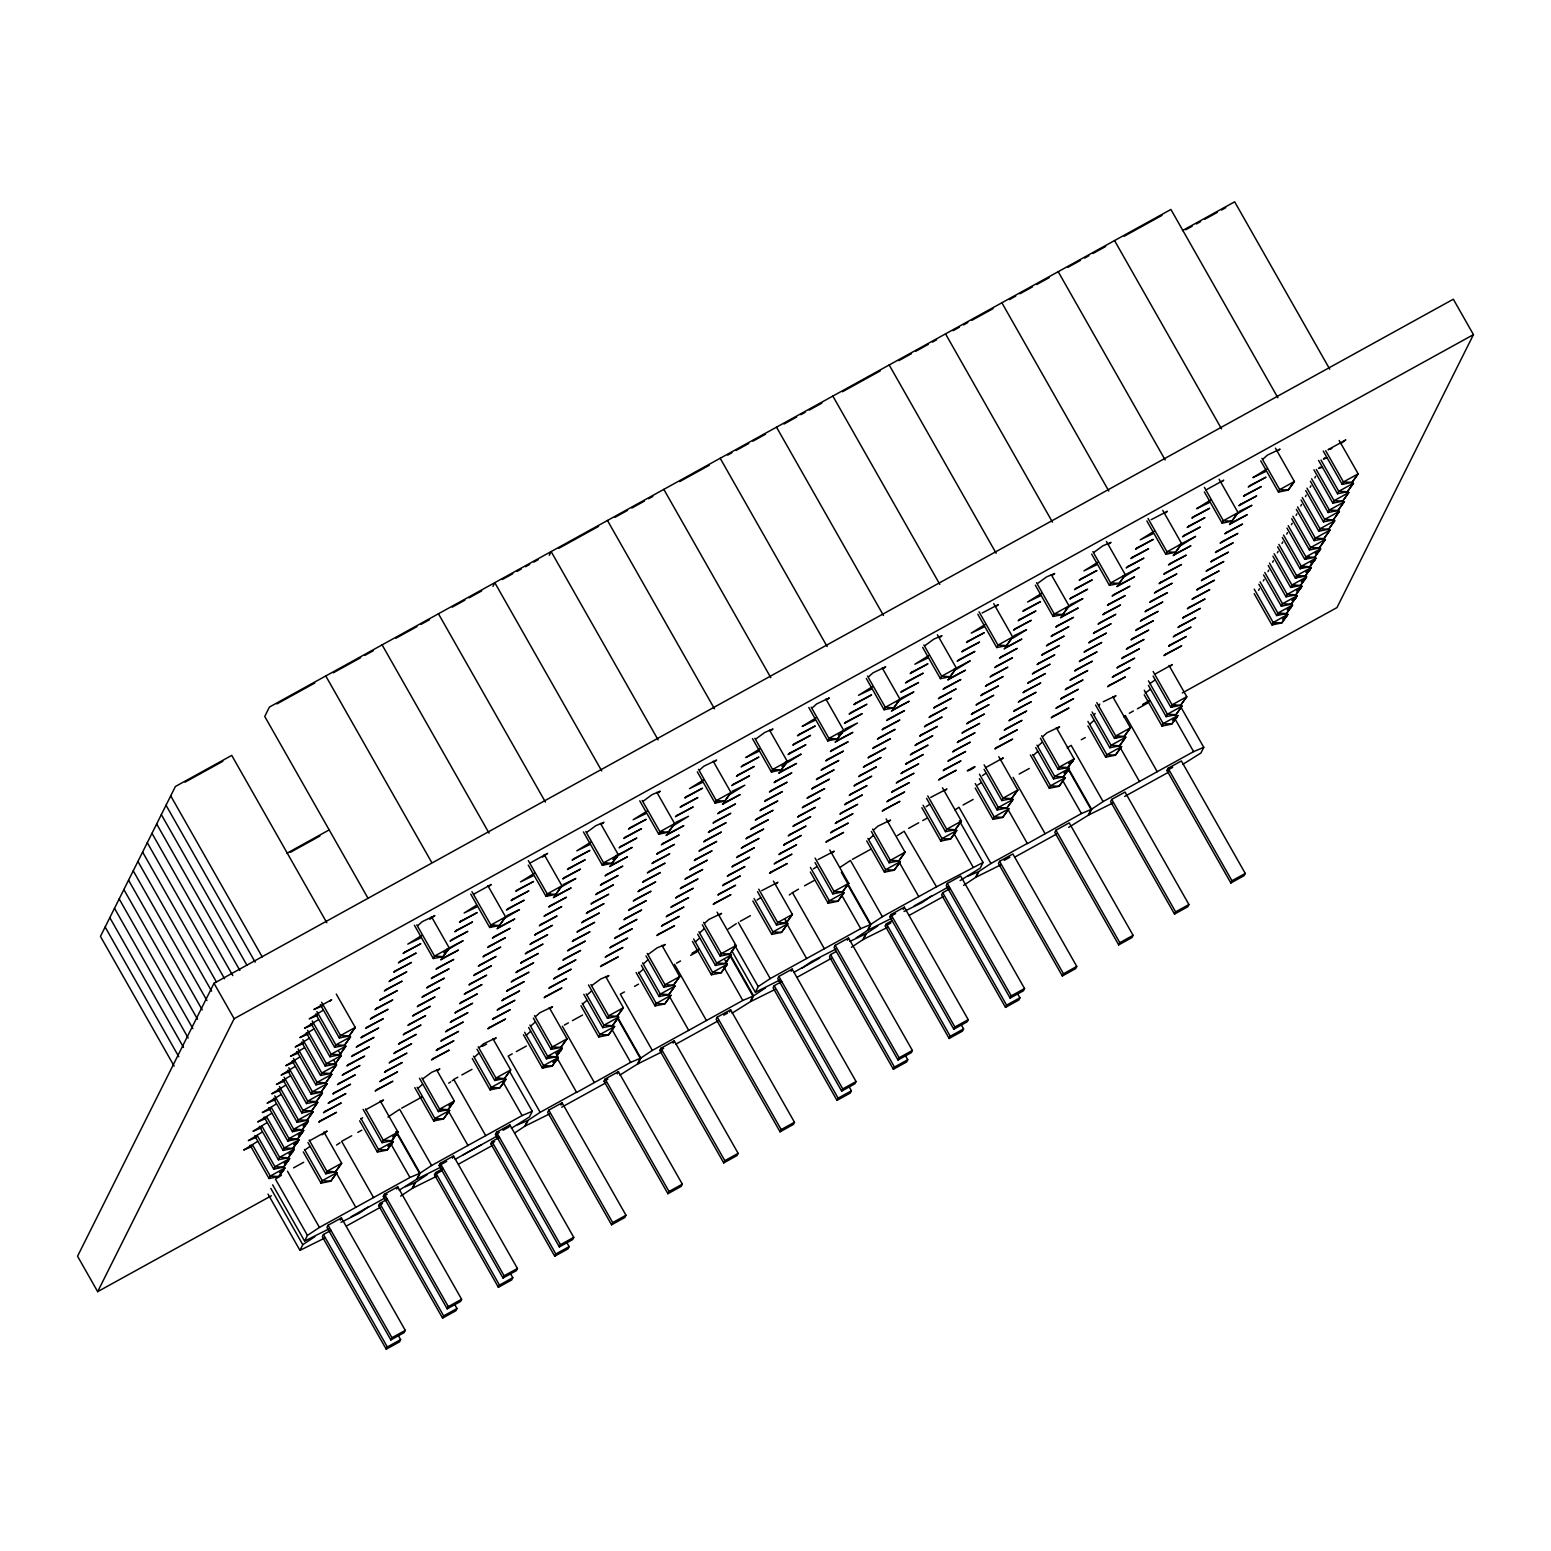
<?xml version="1.0" encoding="UTF-8"?>
<svg xmlns="http://www.w3.org/2000/svg" width="1551" height="1551" viewBox="0 0 1551 1551"><rect width="100%" height="100%" fill="white"/><g stroke="black" fill="none" stroke-linecap="round" stroke-linejoin="round"><path stroke-width="1.5" d="M1182.327 692.948L1336.981 607.585L1473.45 334.628L1453.326 299.207L214.019 983.295L77.55 1256.232L97.674 1291.653L271.386 1195.763M97.674 1291.653L234.143 1018.716L1473.45 334.628M492.927 586.414L494.788 582.672L601.749 770.963M549.267 555.316L551.128 551.574L658.109 739.866M269.04 1178.527L270.262 1176.085L284.957 1167.961L278.87 1176.511L269.04 1178.527L250.099 1145.181M273.732 1169.144L274.954 1166.701L289.649 1158.597L283.542 1167.147L273.732 1169.144L254.771 1135.797M278.404 1159.78L279.626 1157.337L294.341 1149.213L288.234 1157.783L278.404 1159.78L259.463 1126.433M283.096 1150.415L284.318 1147.973L299.013 1139.849L292.906 1148.419L283.096 1150.415L264.155 1117.069M297.152 1122.304L298.374 1119.861L313.069 1111.757L306.962 1120.307L297.152 1122.304L278.211 1088.957M301.825 1112.939L303.046 1110.497L317.761 1102.373L311.654 1110.943L301.825 1112.939L282.883 1079.593M306.516 1103.575L307.738 1101.132L322.434 1093.009L316.346 1101.559L306.516 1103.575L287.575 1070.229M311.208 1094.211L312.43 1091.749L327.125 1083.645L321.018 1092.195L311.208 1094.211L292.247 1060.845M315.881 1084.828L317.102 1082.385L331.817 1074.281L325.71 1082.831L315.881 1084.828L296.939 1051.481M301.631 1042.117L320.572 1075.463L321.794 1073.021L336.489 1064.897L334.124 1060.729M306.303 1032.753L325.245 1066.099L326.466 1063.656L341.181 1055.533L338.816 1051.365M329.936 1056.735L331.158 1054.273L345.854 1046.169L339.766 1054.719L329.936 1056.735L310.995 1023.369M334.628 1047.352L335.85 1044.909L350.545 1036.805L344.438 1045.355L334.628 1047.352L315.667 1014.005M320.359 1004.641L339.301 1037.987L340.522 1035.545L355.237 1027.421L336.276 994.075M291.976 1138.725L287.769 1141.051L297.598 1139.035L303.705 1130.485L289.009 1138.608L287.769 1141.051L268.827 1107.705M296.668 1129.361L292.46 1131.668L302.29 1129.671L308.397 1121.121L293.682 1129.225L292.46 1131.668L273.519 1098.321M321.038 1183.161L322.259 1180.699L336.974 1172.595L330.77 1181.183L321.038 1183.161L303.279 1151.889M414.388 925.21L433.33 958.557L434.551 956.114L449.267 948.01L431.488 916.738M416.792 924.861L434.551 956.114L443.063 956.599L449.267 948.01L443.063 956.599L433.33 958.557M268.013 1194.115L299.963 1250.358L302.794 1244.678L314.814 1236.709M272.646 1184.848L304.597 1241.071L307.428 1235.391L319.448 1227.442L355.819 1207.357L335.714 1171.955M331.042 1230.331L323.442 1234.518L322.337 1236.729L386.218 1349.196L399.538 1341.848L400.643 1339.637L398.277 1335.469M328.075 1225.251L326.97 1227.461L390.852 1339.928L404.171 1332.58L405.276 1330.37L341.394 1217.903L328.075 1225.251L391.957 1337.718L390.852 1339.928M340.289 1220.114L341.394 1217.903M377.378 1152.044L378.599 1149.601L393.314 1141.497L387.11 1150.086L377.378 1152.044L359.619 1120.791M363.128 1109.333L382.069 1142.68L383.291 1140.237L397.987 1132.114L380.228 1100.861M365.532 1108.965L383.291 1140.237L391.802 1140.722L397.987 1132.114L391.802 1140.722L382.069 1142.68M454.617 1304.372L456.983 1308.54L455.878 1310.75L442.558 1318.098L378.677 1205.631L379.782 1203.421L387.401 1199.233M383.31 1196.364L384.415 1194.154L397.735 1186.806L461.616 1299.273L460.511 1301.483L447.192 1308.831L383.31 1196.364L387.11 1194.27M396.629 1189.016L397.735 1186.806M437.925 1118.639L433.718 1120.946L434.939 1118.504L449.654 1110.4L443.45 1118.988L433.718 1120.946L414.776 1087.6M419.468 1078.236L438.41 1111.582L448.142 1109.624L454.327 1101.016L436.568 1069.763M509.794 1071.722L532.264 1111.292L522.105 1115.576L431.605 1165.518L419.584 1173.487L416.734 1179.167L441.104 1166.992M396.455 1131.551L420.108 1173.196L417.277 1178.876L399.189 1190.199M510.434 1273.565L512.799 1277.733L511.694 1279.943L498.375 1287.291L434.493 1174.824L435.598 1172.614L443.198 1168.426M439.127 1165.557L440.232 1163.347L453.532 1155.999L517.433 1268.466L516.328 1270.676L503.009 1278.024L439.127 1165.557L446.727 1161.369M452.427 1158.209L453.532 1155.999M494.265 1087.542L490.058 1089.849L491.299 1087.406L505.994 1079.283L499.81 1087.891L490.058 1089.849L472.299 1058.596M583.409 831.918L602.35 865.264L612.083 863.306L618.287 854.698L600.528 823.445M386.218 1349.196L387.323 1346.985L400.643 1339.637M566.774 1242.467L569.139 1246.636L568.034 1248.846L554.715 1256.194L490.833 1143.727L491.938 1141.517L499.538 1137.329M495.467 1134.46L496.572 1132.249L509.891 1124.902L573.773 1237.368L572.668 1239.579L559.349 1246.926L495.467 1134.46L499.267 1132.366M509.891 1124.902L508.786 1127.112L503.067 1130.272M533.331 1018.115L551.09 1049.387L552.311 1046.944L567.026 1038.821L549.267 1007.568M550.605 1056.425L546.417 1058.751L556.15 1056.793L562.334 1048.185L547.639 1056.309L546.417 1058.751L528.639 1027.479M523.424 1034.73L542.365 1068.077L552.098 1066.119L558.282 1057.53L555.917 1053.362M532.264 1111.292L529.434 1116.972L511.345 1128.294M442.558 1318.098L443.664 1315.888L456.983 1308.54M447.192 1308.831L448.317 1306.621L461.616 1299.273M548.783 1110.128L547.677 1112.358L611.579 1224.805L624.879 1217.457L625.984 1215.247L562.102 1102.8L548.783 1110.128L612.684 1222.595L611.579 1224.805M560.997 1105.01L562.102 1102.8M602.757 1027.654L603.979 1025.211L618.675 1017.088L612.49 1025.696L602.757 1027.654L583.816 994.307M588.488 984.943L607.43 1018.29L608.651 1015.847L623.366 1007.723L605.607 976.451M598.705 1036.979L599.927 1034.536L614.623 1026.413L608.438 1035.021L598.705 1036.979L580.946 1005.727M498.375 1287.291L499.48 1285.081L512.799 1277.733M503.009 1278.024L504.114 1275.814L517.433 1268.466M604.037 1081.26L605.142 1079.031L618.442 1071.683L682.324 1184.15L681.219 1186.36L667.919 1193.708L604.037 1081.26L607.837 1079.147M617.337 1073.912L618.442 1071.683M659.097 996.556L660.319 994.113L675.015 985.99L668.83 994.598L659.097 996.556L641.339 965.284M646.011 955.92L663.77 987.192L664.991 984.73L679.706 976.626L661.947 945.354M655.045 1005.882L656.267 1003.439L670.963 995.315L664.778 1003.924L655.045 1005.882L636.104 972.535M752.448 738.625L771.39 771.971L781.122 769.994L787.307 761.405L769.548 730.133M729.319 954.524L752.972 996.169L742.813 1000.453L652.312 1050.415L640.292 1058.383L637.461 1064.064L661.773 1051.966M618.345 1018.503L640.834 1058.073L637.984 1063.753L619.915 1075.076M554.715 1256.194L555.82 1253.983L569.139 1246.636M559.349 1246.926L560.454 1244.716L573.773 1237.368M659.834 1050.454L660.939 1048.224L674.258 1040.876L738.14 1153.343L737.035 1155.553L723.716 1162.901L659.834 1050.454L663.634 1048.34M673.153 1043.106L674.258 1040.876M715.438 965.459L716.659 963.016L731.355 954.893L725.17 963.481L715.438 965.459L697.679 934.187M702.351 924.823L720.129 956.075L721.351 953.632L736.046 945.528L717.105 912.182M692.444 941.438L711.386 974.784L712.607 972.341L727.322 964.218L724.937 960.05M808.788 707.508L827.73 740.874L837.462 738.896L843.647 730.308L825.888 699.036M717.279 1017.126L716.174 1019.337L780.056 1131.803L793.375 1124.456L794.48 1122.245L730.599 1009.779L717.279 1017.126L781.181 1129.593L780.056 1131.803M729.493 1011.989L730.599 1009.779M752.836 900.995L771.778 934.361L772.999 931.899L787.695 923.795L785.329 919.627M757.508 891.631L776.469 924.978L777.691 922.535L792.387 914.431L773.445 881.084M866.311 678.504L884.07 709.757L885.291 707.314L899.987 699.21L882.228 667.938M752.972 996.169L750.141 1001.849L732.072 1013.171M765.593 987.871L753.573 995.839L750.742 1001.519L775.054 989.441M731.704 950.608L755.376 992.252L758.206 986.572L770.227 978.603L806.598 958.537L785.31 921.042M667.919 1193.708L669.024 1191.498L682.324 1184.15M781.84 981.512L774.22 985.699L773.115 987.909L836.997 1100.376L850.316 1093.028L851.421 1090.818L849.056 1086.65M778.854 976.432L777.749 978.642L841.65 1091.109L854.95 1083.761L856.055 1081.551L792.173 969.084L778.854 976.432L842.755 1088.899L841.65 1091.109M791.068 971.294L792.173 969.084M828.118 903.244L829.339 900.801L844.054 892.697L837.85 901.286L828.118 903.244L810.359 871.992M815.05 862.627L832.809 893.88L834.031 891.437L848.727 883.333L829.785 849.967M922.651 647.407L940.41 678.659L941.631 676.217L956.347 668.113L937.386 634.747M723.716 1162.901L724.821 1160.691L738.14 1153.343M836.28 951.461L830.56 954.602L829.455 956.812L893.357 1069.279L906.656 1061.931L907.762 1059.721L905.396 1055.552M835.214 945.335L834.089 947.545L897.99 1060.012L911.29 1052.664L912.395 1050.454L848.513 937.987L835.214 945.335L899.095 1057.782L897.99 1060.012M847.408 940.197L848.513 937.987M884.458 872.147L885.679 869.704L900.394 861.6L894.19 870.189L884.458 872.147L866.699 840.894M871.391 831.51L889.15 862.783L890.371 860.34L905.067 852.216L886.125 818.87M977.809 614.215L996.75 647.562L997.972 645.119L1012.687 637.015L993.726 603.649M898.649 861.212L918.754 896.614L882.383 916.699L870.363 924.667L867.532 930.348L891.883 918.173M841.321 872.302L870.906 924.377L868.056 930.057L856.036 938.025M961.213 1024.746L963.578 1028.914L962.473 1031.124L949.154 1038.472L885.272 926.005L886.377 923.795L892.077 920.654M889.906 916.738L891.011 914.528L904.33 907.18L968.212 1019.647L967.107 1021.857L953.787 1029.205L889.906 916.738L895.606 913.597M903.225 909.39L904.33 907.18M940.798 841.049L942.019 838.606L956.734 830.502L950.53 839.091L940.798 841.049L921.856 807.703M926.548 798.338L945.49 831.685L946.711 829.242L961.407 821.119L942.465 787.772M1035.331 585.192L1053.09 616.464L1054.312 614.022L1069.027 605.898L1051.268 574.645M836.997 1100.376L838.122 1098.166L851.421 1090.818M950.336 888.49L942.717 892.697L941.612 894.908L1005.494 1007.375L1018.813 1000.027L1019.918 997.816L1017.553 993.648M947.351 883.43L946.246 885.64L1010.128 998.107L1023.447 990.759L1024.552 988.53L960.67 876.082L947.351 883.43L1011.233 995.878L1010.128 998.107M997.138 809.952L998.379 807.509L1013.074 799.385L1006.89 807.993L997.138 809.952L979.379 778.68M984.071 769.315L1001.83 800.587L1003.051 798.145L1017.766 790.021L998.805 756.675M1091.671 554.095L1109.43 585.367L1110.671 582.924L1125.367 574.801L1106.425 541.454M992.97 819.355L994.191 816.912L1008.887 808.788L1002.702 817.396L992.97 819.355L975.211 788.082M959.39 820.809L983.043 862.472L980.213 868.153L960.108 880.58M893.357 1069.279L894.462 1067.069L907.762 1059.721M999.581 861.309L998.476 863.519L1062.357 975.986L1075.657 968.638L1076.762 966.428L1012.881 853.961L999.581 861.309L1063.463 973.776L1062.357 975.986M1053.497 778.854L1054.719 776.411L1069.415 768.288L1063.23 776.896L1053.497 778.854L1035.719 747.582M1040.411 738.218L1058.17 769.49L1059.391 767.047L1074.106 758.924L1056.347 727.652M1146.829 520.923L1165.79 554.269L1167.011 551.826L1181.707 543.703L1162.765 510.357M1049.31 788.257L1050.531 785.814L1065.227 777.691L1059.042 786.299L1049.31 788.257L1030.368 754.91M1041.632 735.775L1059.391 767.047L1067.902 767.512L1074.106 758.924L1067.902 767.512L1058.17 769.49M949.154 1038.472L950.259 1036.262L963.578 1028.914M953.787 1029.205L954.893 1026.995L968.212 1019.647M1055.921 830.212L1054.816 832.422L1118.698 944.889L1131.997 937.541L1133.102 935.331L1069.221 822.864L1055.921 830.212L1119.803 942.678L1118.698 944.889M1109.837 747.756L1111.059 745.314L1125.755 737.19L1119.57 745.798L1109.837 747.756L1090.896 714.41M1204.371 491.9L1222.13 523.172L1223.351 520.729L1238.047 512.605L1219.105 479.259M1105.65 757.159L1106.871 754.717L1121.586 746.593L1115.382 755.201L1105.65 757.159L1087.891 725.887M1120.539 748.183L1139.462 781.51L1103.091 801.576L1091.07 809.544L1088.24 815.225L1112.552 803.147M1067.941 767.609L1091.613 809.254L1088.763 814.934L1068.678 827.362M1005.494 1007.375L1006.599 1005.145L1019.918 997.816M1111.718 799.405L1110.613 801.615L1174.514 914.082L1187.814 906.734L1188.919 904.524L1125.037 792.057L1111.718 799.405L1175.619 911.872L1174.514 914.082M1166.178 716.659L1167.399 714.216L1182.095 706.093L1175.91 714.681L1166.178 716.659L1148.419 685.387M1260.711 460.802L1278.47 492.074L1279.691 489.631L1294.387 481.508L1275.445 448.161M1161.99 726.062L1163.211 723.619L1177.926 715.496L1171.722 724.084L1161.99 726.062L1144.231 694.79M1166.953 770.517L1168.077 768.307L1181.377 760.959L1245.259 873.426L1244.154 875.636L1230.854 882.984L1166.953 770.517L1172.672 767.377M1181.28 707.779L1203.77 747.349L1200.92 753.03L1182.851 764.352M1281.32 606.189L1282.541 603.746L1297.256 595.623L1291.149 604.192L1281.32 606.189L1263.561 574.936M1286.012 596.825L1287.233 594.382L1301.929 586.259L1295.822 594.828L1286.012 596.825L1268.253 565.553M1309.432 549.985L1310.653 547.542L1325.349 539.418L1319.242 547.968L1309.432 549.985L1291.673 518.713M1314.104 540.62L1315.345 538.158L1330.041 530.054L1323.934 538.604L1314.104 540.62L1296.345 509.348M1318.796 531.237L1320.017 528.794L1334.713 520.69L1328.625 529.24L1318.796 531.237L1301.037 499.984M1323.488 521.873L1324.709 519.43L1339.405 511.307L1333.298 519.876L1323.488 521.873L1305.729 490.601M1328.16 512.509L1329.381 510.066L1344.097 501.942L1337.99 510.492L1328.16 512.509L1310.401 481.237M1332.852 503.144L1334.073 500.682L1348.769 492.578L1342.681 501.128L1332.852 503.144L1313.91 469.779M1337.544 493.761L1338.765 491.318L1353.461 483.214L1347.354 491.764L1337.544 493.761L1318.583 460.414M1323.274 451.05L1342.216 484.397L1343.437 481.954L1358.153 473.831L1339.192 440.484M1276.163 622.61L1271.956 624.937L1281.785 622.92L1287.873 614.37L1273.177 622.494L1271.956 624.937L1254.197 593.665M1280.835 613.246L1276.647 615.553L1286.458 613.556L1292.565 605.006L1277.869 613.11L1276.647 615.553L1258.869 584.3M1294.891 585.134L1290.684 587.461L1300.513 585.444L1306.621 576.894L1291.905 585.018L1290.684 587.461L1272.925 556.189M1299.583 575.77L1295.376 578.077L1305.205 576.08L1311.293 567.53L1296.597 575.634L1295.376 578.077L1277.617 546.824M1304.255 566.406L1300.068 568.713L1309.878 566.716L1315.985 558.166L1301.289 566.27L1300.068 568.713L1282.309 537.46M1308.947 557.022L1304.74 559.349L1314.569 557.352L1320.677 548.783L1305.961 556.906L1304.74 559.349L1286.981 528.077M1230.854 882.984L1231.959 880.774L1245.259 873.426M350.545 1036.805L344.438 1045.355L335.85 1044.909L316.889 1011.562M345.854 1046.169L339.766 1054.719L331.158 1054.273L312.216 1020.926M331.817 1074.281L325.71 1082.831L317.102 1082.385L298.16 1049.038M327.125 1083.645L321.018 1092.195L312.43 1091.749L293.469 1058.402M322.434 1093.009L316.346 1101.559L307.738 1101.132L288.796 1067.786M317.761 1102.373L311.654 1110.943L303.046 1110.497L284.104 1077.15M313.069 1111.757L306.962 1120.307L298.374 1119.861L279.432 1086.514M308.397 1121.121L302.29 1129.671L293.682 1129.225L274.74 1095.878M303.705 1130.485L297.598 1139.035L289.009 1138.608L271.231 1107.336M299.013 1139.849L292.906 1148.419L284.318 1147.973L266.559 1116.701M294.341 1149.213L288.234 1157.783L279.626 1157.337L261.867 1126.065M289.649 1158.597L283.542 1167.147L274.954 1166.701L257.195 1135.448M284.957 1167.961L278.87 1176.511L270.262 1176.085L252.503 1144.812M1353.461 483.214L1347.354 491.764L1338.765 491.318L1320.987 460.065M1348.769 492.578L1342.681 501.128L1334.073 500.682L1316.314 469.43M1344.097 501.942L1337.99 510.492L1329.381 510.066L1311.623 478.794M1339.405 511.307L1333.298 519.876L1324.709 519.43L1306.95 488.158M1334.713 520.69L1328.625 529.24L1320.017 528.794L1302.258 497.541M1330.041 530.054L1323.934 538.604L1315.345 538.158L1297.567 506.906M1325.349 539.418L1319.242 547.968L1310.653 547.542L1292.894 516.27M1320.677 548.783L1314.569 557.352L1305.961 556.906L1288.202 525.634M1315.985 558.166L1309.878 566.716L1301.289 566.27L1283.53 535.017M1311.293 567.53L1305.205 576.08L1296.597 575.634L1278.838 544.382M1306.621 576.894L1300.513 585.444L1291.905 585.018L1274.147 553.746M1301.929 586.259L1295.822 594.828L1287.233 594.382L1269.474 563.11M1297.256 595.623L1291.149 604.192L1282.541 603.746L1264.782 572.474M1292.565 605.006L1286.458 613.556L1277.869 613.11L1260.091 581.858M1287.873 614.37L1281.785 622.92L1273.177 622.494L1254.236 589.128M336.974 1172.595L330.77 1181.183L322.259 1180.699L304.5 1149.446M393.314 1141.497L387.11 1150.086L378.599 1149.601L360.84 1118.349M449.654 1110.4L443.45 1118.988L434.939 1118.504L417.18 1087.251M505.994 1079.283L499.81 1087.891L491.299 1087.406L473.52 1056.134M562.334 1048.185L556.15 1056.793L547.639 1056.309L529.88 1025.037M618.675 1017.088L612.49 1025.696L603.979 1025.211L586.22 993.939M614.623 1026.413L608.438 1035.021L599.927 1034.536L582.168 1003.264M675.015 985.99L668.83 994.598L660.319 994.113L642.56 962.841M670.963 995.315L664.778 1003.924L656.267 1003.439L638.508 972.167M703.572 922.38L721.351 953.632L729.862 954.117L736.046 945.528L729.862 954.117L720.129 956.075M731.355 954.893L725.17 963.481L716.659 963.016L698.9 931.744M844.054 892.697L837.85 901.286L829.339 900.801L810.398 867.455M900.394 861.6L894.19 870.189L885.679 869.704L867.92 838.451M956.734 830.502L950.53 839.091L942.019 838.606L923.078 805.26M1013.074 799.385L1006.89 807.993L998.379 807.509L979.418 774.162M1008.887 808.788L1002.702 817.396L994.191 816.912L975.249 783.565M1069.415 768.288L1063.23 776.896L1054.719 776.411L1036.96 745.139M1065.227 777.691L1059.042 786.299L1050.531 785.814L1032.772 754.542M1125.755 737.19L1119.57 745.798L1111.059 745.314L1092.117 711.967M1121.586 746.593L1115.382 755.201L1106.871 754.717L1087.93 721.37M1182.095 706.093L1175.91 714.681L1167.399 714.216L1148.457 680.85M1177.926 715.496L1171.722 724.084L1163.211 723.619L1144.27 690.253M351.146 1216.721L368.77 1206.717L359.328 1213.192L341.026 1222.304M346.493 1225.988L380.422 1207.279M420.108 1173.196L409.949 1177.48L355.819 1207.357M455.199 1159.276L497.251 1135.991M458.65 1164.084L492.578 1145.355M481.081 1144.929L463.361 1154.739M640.834 1058.073L630.656 1062.357L576.642 1092.447L557.604 1058.906M791.921 893.046L798.474 889.15M904.059 831.142L936.494 886.823L918.754 896.614M797.292 977.169L831.2 958.44M870.906 924.377L860.727 928.661L806.598 958.537M819.645 958.072L802.08 968.018L811.522 961.523L835.892 949.076M914.062 905.997L931.705 895.974L922.263 902.469L904.02 911.465M909.429 915.264L943.357 896.536M1091.613 809.254L1081.435 813.538L1027.421 843.628L1007.2 808.013M1203.77 747.349L1193.591 751.634L1139.462 781.51M330.092 1001.112L331.643 999.716L313.903 1009.507L322.046 1006.076M473.501 894.287L491.24 884.477L489.689 885.873M529.841 863.17L547.581 853.38L542.52 857.102M602.37 823.678L603.921 822.282L595.797 825.714L586.995 832.17M658.71 792.58L660.28 791.184L652.137 794.616L643.355 801.053M715.05 761.483L716.62 760.087L703.941 766.155L699.695 769.955M309.424 1140.857L327.164 1131.067L322.085 1134.789M771.39 730.385L772.96 728.989L764.817 732.402L756.035 738.858M304.733 1150.222L309.812 1146.499M365.765 1109.76L383.504 1099.969L381.953 1101.365M827.749 699.288L829.3 697.892L816.621 703.96L812.375 707.76M361.073 1119.124L362.624 1117.728M884.089 668.171L885.64 666.794L872.961 672.863L868.715 676.663M438.293 1070.268L439.844 1068.872L431.721 1072.284L422.919 1078.74M940.429 637.073L941.98 635.677L933.838 639.109L925.055 645.565M494.633 1039.151L496.184 1037.774L483.524 1043.842L479.259 1047.642M996.77 605.976L998.321 604.58L982.132 612.994M550.973 1008.053L552.524 1006.657L539.864 1012.725L535.599 1016.545M1053.11 574.878L1054.661 573.482L1046.537 576.914L1037.735 583.37M607.313 976.956L608.884 975.56L600.741 978.991L591.959 985.447M1109.45 543.781L1111.001 542.385L1102.877 545.816L1094.075 552.253M663.654 945.858L665.224 944.462L657.081 947.894L648.299 954.35M1165.79 512.683L1167.36 511.287L1151.172 519.682M719.994 914.76L721.564 913.365L708.885 919.433L704.639 923.233M1205.941 489.98L1223.7 480.19L1222.13 481.586M776.353 883.663L777.904 882.267L761.715 890.662M1278.47 450.488L1280.04 449.092L1267.361 455.16L1263.115 458.96M832.693 852.565L834.244 851.169L818.056 859.564M889.033 821.468L890.584 820.072L877.924 826.14L873.659 829.94M945.373 790.351L946.924 788.974L930.736 797.369M1324.942 457.681L1323.391 459.077L1327.171 457.894M1320.25 467.045L1318.699 468.441L1322.499 467.278M985.525 767.667L1003.264 757.857L1001.713 759.253M1315.578 476.409L1314.841 477.902M1310.886 485.793L1310.149 487.266M1306.194 495.157L1305.457 496.63M1301.522 504.521L1300.785 505.994M1296.83 513.885L1296.093 515.378M1058.053 728.156L1059.604 726.76L1046.944 732.828L1042.679 736.647M1292.157 523.269L1291.421 524.742M1287.466 532.633L1286.729 534.106M1099.775 704.076L1099.019 705.55M1282.774 541.997L1282.037 543.47M1095.084 713.441L1094.347 714.914M1114.393 697.058L1115.964 695.662L1103.284 701.731M1278.102 551.361L1277.365 552.835M1273.41 560.745L1272.673 562.218M1268.737 570.109L1267.981 571.582M1154.545 674.355L1172.304 664.565L1170.734 665.961M1264.046 579.473L1263.309 580.946M1149.873 683.739L1154.933 679.997M1259.354 588.837L1258.617 590.311M1145.181 693.103L1150.26 689.381M452.213 1080.814L453.28 1079.961M1123.719 716.872L1124.785 716.019M340.076 1142.719L336.548 1145.045M789.285 894.985L790.855 893.899M902.992 831.995L897.273 835.659M429.821 919.316L434.9 915.594L422.24 921.662L417.975 925.462M446.959 949.096L463.148 940.701L446.223 950.569M615.98 855.803L632.168 847.389L615.243 857.276M785 762.491L801.188 754.096L787.249 762.724M954.039 669.198L970.228 660.804L956.269 669.431M1123.06 575.906L1139.248 567.492L1125.289 576.119M1179.4 544.808L1195.588 536.394L1181.649 545.021M1340.743 443.644L1345.803 439.902L1328.063 449.712L1331.863 448.53M281.487 1175.193L275.496 1179.167L307.428 1235.391M422.492 1084.304L418.247 1088.104M478.832 1053.207L474.587 1057.006M387.924 1117.069L399.654 1109.295L431.605 1165.518M535.173 1022.109L530.927 1025.909M530.5 1031.473L526.235 1035.273M591.513 991.011L587.267 994.811M586.84 1000.376L582.575 1004.176M647.853 959.895L643.607 963.714M643.18 969.278L638.915 973.078M704.212 928.797L699.947 932.616M699.52 938.181L695.255 941.98M757.024 900.045L760.552 897.699M813.364 868.928L816.892 866.602M728.272 929.01L736.279 923.698M873.232 835.504L868.967 839.304M926.063 806.733L929.572 804.407M840.661 866.951L850.433 860.475L882.383 916.699M982.403 775.636L985.913 773.309M977.712 785L981.24 782.673M1042.253 742.212L1038.007 746.012M1037.58 751.576L1033.315 755.376M954.989 809.913L959.003 807.257L990.934 863.5L978.933 871.449L976.083 877.129L1000.395 865.051M1093.92 720.478L1089.655 724.278M1067.243 747.95L1071.14 745.352L1103.091 801.576M426.952 1174.805L414.951 1182.754L412.101 1188.434L436.432 1176.356M400.623 1196.112L412.644 1188.144L415.474 1182.463L405.315 1186.748M576.526 1092.234L540.155 1112.319L528.135 1120.287L525.304 1125.968L549.616 1113.87M514.777 1132.889L524.8 1126.239L527.631 1120.559L517.472 1124.843M877.75 925.966L865.729 933.935L862.899 939.615L887.211 927.537M851.402 947.293L863.422 939.324L866.253 933.644L849.987 941.36M963.559 885.388L975.579 877.42L978.41 871.74L968.251 876.024M448.704 1083.141L450.662 1081.9M420.457 938.045L407.797 944.113L421.736 935.486M476.797 906.947L464.137 913.016L476.642 905.144M533.137 875.85L520.477 881.918L534.416 873.291M589.477 844.752L576.817 850.82L590.757 842.193M645.836 813.655L633.157 819.723L647.097 811.095M702.176 782.557L689.497 788.625L703.456 779.998M758.517 751.44L745.837 757.508L759.796 748.9M814.857 720.343L802.177 726.411L816.136 717.803M871.197 689.245L858.517 695.313L872.476 686.686M927.537 658.147L914.877 664.216L928.816 655.588M983.877 627.05L971.217 633.118L985.156 624.491M1040.217 595.952L1027.557 602.021L1041.496 593.393M1096.557 564.855L1083.897 570.923L1097.837 562.296M1152.916 533.757L1140.237 539.826L1154.177 531.198M1209.257 502.64L1196.577 508.709L1210.536 500.101M1265.597 471.543L1252.917 477.611L1266.876 469.003M506.809 915.672L519.488 909.603L502.563 919.472M563.149 884.574L575.828 878.506L558.903 888.374M675.829 822.36L688.508 816.291L674.569 824.919M732.188 791.262L744.848 785.194L730.909 793.821M844.868 729.067L857.529 722.999L843.589 731.626M901.209 697.969L913.869 691.901L896.943 701.769M1013.889 635.774L1026.568 629.706L1012.609 638.314M1070.229 604.657L1082.908 598.589L1065.983 608.477M1239.268 511.365L1251.928 505.296L1235.003 515.184M698.105 950.492L692.056 953.4L698.706 949.27M1148.845 701.692L1142.796 704.6L1149.446 700.47M276.95 703.902L314.775 683.022M333.291 672.804L360.608 657.721M364.815 655.414L373.209 650.761M395.932 638.217L416.948 626.623M421.155 624.297L429.569 619.663M452.272 607.12L464.893 600.159M469.1 597.852L481.702 590.892M502.311 579.512L512.819 573.696M517.026 571.388L521.233 569.062M525.44 566.735L529.628 564.428M533.835 562.102L538.042 559.775M558.651 548.395L598.589 526.371M615.01 517.297L627.612 510.337M631.819 508.03L644.421 501.07M648.628 498.743L652.835 496.417M679.745 481.566L709.175 465.319M727.69 455.102L731.898 452.776M736.085 450.469L748.706 443.508M752.894 441.182L765.515 434.222M784.03 424.005L796.632 417.045M800.839 414.718L805.047 412.411M809.254 410.084L821.856 403.124M842.464 391.744L880.289 370.863M898.824 360.646L911.426 353.686M915.633 351.36L928.235 344.4M932.442 342.092L936.649 339.766M953.051 330.712L959.352 327.222M963.559 324.896L967.766 322.589M971.973 320.262L992.989 308.668M1009.391 299.595L1015.711 296.125M1019.899 293.798L1032.52 286.838M1036.708 284.531L1049.329 277.571M1067.844 267.354L1080.446 260.394M1084.653 258.067L1088.86 255.741M1093.067 253.433L1105.669 246.473M1124.184 236.237L1162.009 215.356M1182.482 230.595L1234.654 201.804L1329.73 369.177M185.015 782.169L222.84 761.289M1185.836 229.742L1192.137 226.252M1196.344 223.945L1200.552 221.619M1204.739 219.292L1217.361 212.332M1221.568 210.025L1225.755 207.698M287.013 853.186L328.754 830.134M290.425 852.274L319.855 836.047M443.838 952.76L448.045 950.453M493.877 925.152L489.67 927.459L470.728 894.113M550.217 894.055L546.01 896.362L528.251 865.109M606.557 862.938L602.35 865.264L603.591 862.821L618.287 854.698L612.083 863.306L603.591 862.821L585.813 831.549M612.858 859.467L617.065 857.141M662.897 831.84L658.71 834.167L639.749 800.82M719.237 800.743L715.05 803.069L697.291 771.797M775.578 769.645L771.39 771.971L772.611 769.529L787.307 761.405L781.122 769.994L772.611 769.529L754.852 738.257M781.878 766.175L786.086 763.848M831.937 738.547L827.73 740.874L828.951 738.412L843.647 730.308L837.462 738.896L828.951 738.412L811.192 707.159M838.238 735.077L842.426 732.751M1315.248 553.552L1319.455 551.225M1310.556 562.916L1314.763 560.609M302.968 1125.871L307.156 1123.564M1305.884 572.28L1310.072 569.973M298.277 1135.254L302.484 1132.928M1301.192 581.664L1305.399 579.337M293.604 1144.619L297.792 1142.292M1296.5 591.028L1300.707 588.701M288.913 1153.983L293.12 1151.676M1291.828 600.392L1296.035 598.085M284.221 1163.347L288.428 1161.04M1287.136 609.756L1291.343 607.449M279.548 1172.73L283.736 1170.404M1282.464 619.14L1286.651 616.813M293.566 1167.864L303.666 1162.281M351.728 1135.759L341.627 1141.323L373.558 1197.566M357.796 1132.404L361.829 1130.175M401.67 1108.189L421.891 1097.022M457.816 1077.189L453.784 1079.418L485.715 1135.642M461.868 1074.959L471.969 1069.376M740.312 921.255L750.413 915.691M804.523 885.815L814.643 880.231M852.449 859.351L870.654 849.308M908.595 828.37L918.696 822.786M922.748 820.557L926.781 818.327M512.257 1053.846L508.205 1056.076L540.155 1112.319M516.289 1051.617L526.409 1046.053M564.351 1025.095L568.403 1022.865M572.435 1020.636L582.556 1015.052M624.413 991.942L620.361 994.172L652.312 1050.415M634.514 986.378L638.547 984.148M676.507 963.19L680.559 960.961M690.66 955.377L696.729 952.023M963.035 805.027L973.136 799.444M1019.181 774.046L1029.282 768.462M1081.26 739.769L1085.293 737.539M1129.322 713.247L1133.354 711.017M1137.406 708.788L1147.507 703.204M329.917 1171.47L325.729 1173.777L307.97 1142.525M392.577 1136.883L396.765 1134.576M442.617 1109.256L438.41 1111.582L439.631 1109.139L454.327 1101.016L448.142 1109.624L439.631 1109.139L421.872 1077.867M448.918 1105.785L453.105 1103.459M498.957 1078.158L494.75 1080.485L476.991 1049.213M1068.678 763.693L1072.885 761.367M1118.717 736.066L1114.51 738.392L1095.568 705.026M1175.057 704.968L1170.85 707.295L1153.091 676.023M387.886 1146.247L392.093 1143.94M556.906 1052.955L561.113 1050.628M1063.986 773.057L1068.193 770.731M546.572 1065.77L542.365 1068.077L543.587 1065.634L558.282 1057.53L552.098 1066.119L543.587 1065.634L524.645 1032.287M552.873 1062.28L557.061 1059.973M1172.498 720.265L1176.705 717.939M936.494 886.823L983.043 862.472M328.948 1228.896L304.597 1241.071M368.886 1206.93L385.094 1197.895M779.746 980.077L755.376 992.252M793.841 972.361L801.964 967.805M931.821 896.187L948.029 887.172M990.934 863.5L1027.324 843.414M378.677 1205.631L382.477 1203.537M434.493 1174.824L442.093 1170.637M490.833 1143.727L494.633 1141.633M723.794 1015.149L727.593 1013.055M885.272 926.005L890.972 922.864M1004.176 860.378L1009.875 857.238M324.275 1238.26L299.963 1250.358M561.753 1107.181L605.762 1082.889M675.926 1044.153L717.919 1020.985M1014.548 857.238L1056.541 834.05M1124.669 796.458L1168.698 772.146M391.957 1337.718L405.276 1330.37M842.755 1088.899L856.055 1081.551M899.095 1057.782L912.395 1050.454M1011.233 995.878L1024.552 988.53M612.684 1222.595L625.984 1215.247M781.181 1129.593L794.48 1122.245M1063.463 973.776L1076.762 966.428M1119.803 942.678L1133.102 935.331M1175.619 911.872L1188.919 904.524M323.17 1010.244L309.231 1018.871L317.354 1015.459M318.478 1019.608L304.539 1028.235L312.682 1024.823M313.806 1028.992L299.847 1037.619L307.99 1034.187M309.114 1038.356L295.175 1046.983L303.298 1043.552M304.442 1047.72L290.483 1056.347L298.626 1052.935M299.75 1057.084L285.791 1065.711L293.934 1062.299M295.058 1066.468L281.119 1075.095L289.242 1071.663M290.386 1075.832L276.427 1084.459L284.57 1081.028M285.694 1085.196L271.755 1093.823L279.878 1090.392M281.002 1094.56L267.063 1103.188L275.206 1099.775M276.33 1103.944L262.371 1112.552L270.514 1109.139M271.638 1113.308L257.699 1121.935L265.822 1118.504M266.966 1122.672L253.007 1131.299L261.15 1127.868M262.274 1132.036L248.334 1140.664L256.458 1137.251M257.582 1141.42L243.643 1150.028L251.785 1146.616M482.245 1046.382L486.587 1044.133M1342.216 484.397L1352.045 482.4L1358.153 473.831L1352.045 482.4L1343.437 481.954L1325.678 450.682M339.301 1037.987L349.13 1035.99L355.237 1027.421L349.13 1035.99L340.522 1035.545L321.58 1002.198M325.245 1066.099L335.074 1064.083L341.181 1055.533L335.074 1064.083L326.466 1063.656L307.525 1030.31M320.572 1075.463L330.382 1073.466L336.489 1064.897L330.382 1073.466L321.794 1073.021L302.852 1039.674M1278.47 492.074L1288.202 490.097L1294.387 481.508L1288.202 490.097L1279.691 489.631L1261.932 458.359M1222.13 523.172L1231.862 521.194L1238.047 512.605L1231.862 521.194L1223.351 520.729L1204.41 487.363M1165.79 554.269L1175.522 552.311L1181.707 543.703L1175.522 552.311L1167.011 551.826L1148.05 518.48M1109.43 585.367L1119.163 583.409L1125.367 574.801L1119.163 583.409L1110.671 582.924L1092.893 551.652M1053.09 616.464L1062.823 614.506L1069.027 605.898L1062.823 614.506L1054.312 614.022L1036.553 582.749M996.75 647.562L1006.483 645.604L1012.687 637.015L1006.483 645.604L997.972 645.119L979.03 611.773M940.41 678.659L950.143 676.701L956.347 668.113L950.143 676.701L941.631 676.217L923.873 644.964M884.07 709.757L893.803 707.799L899.987 699.21L893.803 707.799L885.291 707.314L867.532 676.062M1001.83 800.587L1011.562 798.629L1017.766 790.021L1011.562 798.629L1003.051 798.145L984.11 764.798M945.49 831.685L955.222 829.727L961.407 821.119L955.222 829.727L946.711 829.242L927.769 795.896M889.15 862.783L898.882 860.824L905.067 852.216L898.882 860.824L890.371 860.34L872.612 829.068M832.809 893.88L842.542 891.922L848.727 883.333L842.542 891.922L834.031 891.437L815.089 858.091M776.469 924.978L786.202 923.019L792.387 914.431L786.202 923.019L777.691 922.535L758.749 889.188M771.778 934.361L781.51 932.384L787.695 923.795L781.51 932.384L772.999 931.899L754.057 898.552M711.386 974.784L721.118 972.826L727.322 964.218L721.118 972.826L712.607 972.341L693.665 938.995M663.77 987.192L673.502 985.215L679.706 976.626L673.502 985.215L664.991 984.73L647.232 953.477M607.43 1018.29L617.162 1016.312L623.366 1007.723L617.162 1016.312L608.651 1015.847L590.892 984.575M551.09 1049.387L560.822 1047.429L567.026 1038.821L560.822 1047.429L552.311 1046.944L534.552 1015.672M1277.869 397.754L1170.908 209.463L269.428 707.062L264.736 716.446L368.13 898.456M1114.549 240.579L1221.529 428.871M1058.209 271.677L1165.169 459.968M1001.868 302.775L1108.829 491.066M1169.027 665.457L1186.786 696.729L1180.582 705.317L1170.85 707.295L1172.071 704.833L1186.786 696.729L1180.582 705.317L1172.071 704.833L1153.13 671.486M1174.669 718.307L1193.591 751.634M945.528 333.872L1052.489 522.164M1168.077 768.307L1231.959 880.774M1125.27 715.476L1157.22 771.7M1112.687 696.554L1130.446 727.826L1124.242 736.415L1114.51 738.392L1115.731 735.95L1130.446 727.826L1124.242 736.415L1115.731 735.95L1096.79 702.584M889.188 364.97L996.149 553.261M1067.418 767.9L1091.07 809.544M1062.513 780.211L1081.435 813.538M832.848 396.067L939.809 584.359M1013.113 777.381L1045.064 833.624M776.508 427.165L883.469 615.456M953.943 833.43L972.884 866.738M720.168 458.262L827.129 646.554M942.717 892.697L1006.599 1005.145M663.828 489.379L770.789 677.651M891.011 914.528L954.893 1026.995M886.377 923.795L950.259 1036.262M847.893 885.098L870.363 924.667M841.805 895.334L860.727 928.661M607.469 520.477L714.449 708.768M830.56 954.602L894.462 1067.069M792.406 892.504L824.356 948.727M713.208 761.231L730.967 792.503L724.782 801.111L715.05 803.069L716.271 800.626L730.967 792.503L724.782 801.111L716.271 800.626L698.512 769.354M738.276 922.38L770.227 978.603M774.22 985.699L838.122 1098.166M656.868 792.348L674.627 823.6L668.442 832.208L658.71 834.167L659.931 831.724L674.627 823.6L668.442 832.208L659.931 831.724L642.172 800.452M734.554 944.927L758.206 986.572M729.92 954.195L753.573 995.839M723.871 967.126L742.813 1000.453M674.491 964.295L706.422 1020.539M669.761 997.002L688.799 1030.543M438.448 613.769L545.409 802.061M660.939 1048.224L724.821 1160.691M544.188 854.543L561.947 885.795L555.743 894.404L546.01 896.362L547.232 893.919L561.947 885.795L555.743 894.404L547.232 893.919L528.29 860.572M617.821 1018.813L640.292 1058.383M611.734 1029.03L630.656 1062.357M382.108 644.867L489.069 833.158M605.142 1079.031L669.024 1191.498M487.848 885.64L505.607 916.912L499.403 925.501L489.67 927.459L490.891 925.016L505.607 916.912L499.403 925.501L490.891 925.016L471.95 891.67M562.334 1026.219L594.285 1082.443M325.768 675.965L431.546 862.162M492.908 1038.666L510.686 1069.919L504.482 1078.527L494.75 1080.485L495.971 1078.042L510.686 1069.919L504.482 1078.527L495.971 1078.042L478.212 1046.77M503.164 1082.249L522.105 1115.576M496.572 1132.249L560.454 1244.716M491.938 1141.517L555.82 1253.983M449.053 1112.125L468.092 1145.666M326.815 922.767L231.739 755.395L175.399 786.493L100.447 936.397L174.139 1066.099M440.232 1163.347L504.114 1275.814M435.598 1172.614L499.48 1285.081M395.912 1131.842L419.584 1173.487M391.007 1144.153L409.949 1177.48M170.707 795.857L262.235 956.948M166.035 805.24L255.159 962.143M384.415 1194.154L448.317 1306.621M161.343 814.605L246.919 965.226M379.782 1203.421L443.664 1315.888M156.651 823.969L239.862 970.422M323.888 1131.959L341.647 1163.231L335.462 1171.819L325.729 1173.777L326.951 1171.335L341.647 1163.231L335.462 1171.819L326.951 1171.335L309.192 1140.082M151.979 833.333L232.786 975.598M147.287 842.697L224.546 978.7M142.614 852.081L216.287 981.783M214.019 983.295L234.143 1018.716M137.923 861.445L211.615 991.147M133.231 870.809L206.923 1000.531M128.559 880.173L202.231 1009.895M287.497 1171.199L319.448 1227.442M323.442 1234.518L387.323 1346.985M123.867 889.557L197.559 1019.259M119.175 898.921L192.867 1028.623M114.503 908.285L188.194 1038.007M270.843 1188.434L302.794 1244.678M109.811 917.649L183.503 1047.371M105.138 927.033L178.811 1056.735M404.656 952.101L403.105 953.477L420.844 943.687L404.656 952.101M399.984 961.465L398.413 962.861L416.172 953.051L399.984 961.465M395.292 970.829L393.741 972.225L411.48 962.434L395.292 970.829M390.6 980.193L389.049 981.589L406.789 971.798L390.6 980.193M460.996 920.984L459.445 922.38L477.185 912.589L460.996 920.984M385.928 989.557L384.357 990.953L402.116 981.163L385.928 989.557M456.324 930.367L454.753 931.763L472.512 921.953L456.324 930.367M381.236 998.941L379.685 1000.337L397.424 990.527L381.236 998.941M451.632 939.732L450.081 941.127L467.82 931.337L451.632 939.732M376.563 1008.305L374.993 1009.701L392.752 999.91L376.563 1008.305M371.872 1017.669L370.321 1019.065L388.06 1009.274L371.872 1017.669M517.355 889.886L515.785 891.282L533.525 881.491L517.355 889.886M442.268 958.46L440.717 959.856L458.456 950.065L442.268 958.46M367.18 1027.033L365.629 1028.429L383.368 1018.639L367.18 1027.033M512.664 899.27L511.113 900.646L528.852 890.856L512.664 899.27M437.576 967.843L436.025 969.22L453.764 959.429L437.576 967.843M362.507 1036.417L360.937 1037.813L378.696 1028.003L362.507 1036.417M507.972 908.634L506.421 910.03L524.16 900.22L507.972 908.634M432.903 977.208L431.333 978.603L449.092 968.793L432.903 977.208M357.816 1045.781L356.265 1047.177L374.004 1037.386L357.816 1045.781M428.212 986.572L426.661 987.968L444.4 978.177L428.212 986.572M353.143 1055.145L351.573 1056.541L369.312 1046.751L353.143 1055.145M573.696 858.789L572.125 860.185L589.884 850.394L573.696 858.789M498.608 927.362L497.057 928.758L514.796 918.967L498.608 927.362M423.52 995.936L421.969 997.332L439.709 987.541L423.52 995.936M348.452 1064.509L346.901 1065.905L364.64 1056.115L348.452 1064.509M569.004 868.153L567.453 869.549L585.192 859.758L569.004 868.153M493.916 936.726L492.365 938.122L510.105 928.332L493.916 936.726M418.848 1005.319L417.297 1006.696L435.036 996.905L418.848 1005.319M343.76 1073.893L342.209 1075.27L359.948 1065.479L343.76 1073.893M564.312 877.536L562.761 878.932L580.501 869.122L564.312 877.536M489.244 946.11L487.673 947.506L505.432 937.696L489.244 946.11M414.156 1014.684L412.605 1016.079L430.344 1006.269L414.156 1014.684M339.087 1083.257L337.517 1084.653L355.276 1074.843L339.087 1083.257M484.552 955.474L483.001 956.87L500.74 947.079L484.552 955.474M409.483 1024.048L407.913 1025.444L425.672 1015.653L409.483 1024.048M630.036 827.691L628.465 829.087L646.224 819.296L630.036 827.691M334.396 1092.621L332.845 1094.017L350.584 1084.227L334.396 1092.621M554.948 896.265L553.397 897.661L571.136 887.87L554.948 896.265M479.879 964.838L478.309 966.234L496.068 956.444L479.879 964.838M404.792 1033.412L403.241 1034.808L420.98 1025.017L404.792 1033.412M625.344 837.055L623.793 838.451L641.532 828.661L625.344 837.055M329.704 1101.986L328.153 1103.381L345.892 1093.591L329.704 1101.986M550.275 905.629L548.705 907.025L566.464 897.234L550.275 905.629M475.188 974.202L473.637 975.598L491.376 965.808L475.188 974.202M400.1 1042.776L398.549 1044.172L416.288 1034.381L400.1 1042.776M620.652 846.439L619.101 847.815L636.841 838.025L620.652 846.439M325.031 1111.369L323.48 1112.746L341.22 1102.955L325.031 1111.369M545.584 915.012L544.033 916.389L561.772 906.598L545.584 915.012M470.496 983.586L468.945 984.982L486.684 975.172L470.496 983.586M395.427 1052.16L393.857 1053.556L411.616 1043.745L395.427 1052.16M320.34 1120.733L318.789 1122.129L336.528 1112.319L320.34 1120.733M540.892 924.377L539.341 925.773L557.08 915.962L540.892 924.377M465.823 992.95L464.253 994.346L482.012 984.555L465.823 992.95M686.376 796.594L684.805 797.99L702.564 788.199L686.376 796.594M390.736 1061.524L389.185 1062.92L406.924 1053.129L390.736 1061.524M611.288 865.167L609.737 866.563L627.476 856.772L611.288 865.167M536.219 933.741L534.649 935.137L552.408 925.346L536.219 933.741M461.132 1002.314L459.581 1003.71L477.32 993.92L461.132 1002.314M681.684 805.958L680.133 807.354L697.872 797.563L681.684 805.958M386.063 1070.888L384.493 1072.284L402.252 1062.493L386.063 1070.888M606.615 874.531L605.045 875.927L622.804 866.137L606.615 874.531M531.528 943.105L529.977 944.501L547.716 934.71L531.528 943.105M456.459 1011.679L454.889 1013.074L472.628 1003.284L456.459 1011.679M677.011 815.322L675.441 816.718L693.2 806.927L677.011 815.322M381.372 1080.252L379.821 1081.648L397.56 1071.857L381.372 1080.252M601.924 883.896L600.373 885.291L618.112 875.501L601.924 883.896M526.836 952.488L525.285 953.865L543.024 944.074L526.836 952.488M451.768 1021.062L450.217 1022.439L467.956 1012.648L451.768 1021.062M376.68 1089.636L375.129 1091.032L392.868 1081.221L376.68 1089.636M597.232 893.279L595.681 894.675L613.42 884.865L597.232 893.279M522.164 961.853L520.613 963.249L538.352 953.438L522.164 961.853M742.716 765.496L741.165 766.892L758.904 757.082L742.716 765.496M447.076 1030.426L445.525 1031.822L463.264 1022.012L447.076 1030.426M667.628 834.07L666.077 835.466L683.817 825.675L667.628 834.07M592.56 902.643L590.989 904.039L608.748 894.248L592.56 902.643M517.472 971.217L515.921 972.613L533.66 962.822L517.472 971.217M738.024 774.86L736.473 776.256L754.213 766.465L738.024 774.86M442.403 1039.79L440.833 1041.186L458.592 1031.396L442.403 1039.79M662.956 843.434L661.385 844.83L679.144 835.039L662.956 843.434M587.868 912.007L586.317 913.403L604.056 903.613L587.868 912.007M512.799 980.581L511.229 981.977L528.988 972.186L512.799 980.581M733.352 784.224L731.781 785.62L749.54 775.83L733.352 784.224M437.712 1049.155L436.161 1050.55L453.9 1040.76L437.712 1049.155M658.264 852.798L656.713 854.194L674.452 844.403L658.264 852.798M583.195 921.372L581.625 922.767L599.384 912.977L583.195 921.372M508.108 989.945L506.557 991.341L524.296 981.55L508.108 989.945M433.02 1058.538L431.469 1059.915L449.208 1050.124L433.02 1058.538M653.591 862.182L652.021 863.558L669.78 853.767L653.591 862.182M578.504 930.755L576.953 932.151L594.692 922.341L578.504 930.755M799.056 734.399L797.505 735.794L815.244 725.984L799.056 734.399M503.416 999.329L501.865 1000.725L519.604 990.915L503.416 999.329M723.968 802.972L722.417 804.368L740.157 794.558L723.968 802.972M648.9 871.546L647.349 872.942L665.088 863.131L648.9 871.546M573.812 940.119L572.261 941.515L590 931.724L573.812 940.119M794.364 743.763L792.813 745.159L810.553 735.368L794.364 743.763M498.743 1008.693L497.173 1010.089L514.932 1000.298L498.743 1008.693M719.296 812.336L717.745 813.732L735.484 803.941L719.296 812.336M644.208 880.91L642.657 882.306L660.396 872.515L644.208 880.91M569.139 949.483L567.569 950.879L585.328 941.089L569.139 949.483M789.692 753.127L788.121 754.523L805.88 744.732L789.692 753.127M494.052 1018.057L492.501 1019.453L510.24 1009.662L494.052 1018.057M714.604 821.7L713.053 823.096L730.792 813.306L714.604 821.7M639.535 890.274L637.965 891.67L655.724 881.879L639.535 890.274M564.448 958.848L562.897 960.243L580.636 950.453L564.448 958.848M489.379 1027.421L487.809 1028.817L505.568 1019.026L489.379 1027.421M709.931 831.065L708.361 832.46L726.12 822.67L709.931 831.065M634.844 899.658L633.293 901.034L651.032 891.243L634.844 899.658M559.775 968.231L558.205 969.608L575.944 959.817L559.775 968.231M855.396 703.301L853.845 704.677L871.584 694.887L855.396 703.301M780.327 771.875L778.757 773.27L796.516 763.46L780.327 771.875M705.24 840.448L703.689 841.844L721.428 832.034L705.24 840.448M630.152 909.022L628.601 910.418L646.34 900.608L630.152 909.022M850.724 712.665L849.153 714.061L866.912 704.251L850.724 712.665M555.084 977.595L553.533 978.991L571.272 969.181L555.084 977.595M775.636 781.239L774.085 782.635L791.824 772.844L775.636 781.239M700.548 849.812L698.997 851.208L716.736 841.418L700.548 849.812M625.48 918.386L623.929 919.782L641.668 909.991L625.48 918.386M846.032 722.029L844.481 723.425L862.22 713.634L846.032 722.029M550.392 986.959L548.841 988.355L566.58 978.565L550.392 986.959M770.944 790.603L769.393 791.999L787.132 782.208L770.944 790.603M695.876 859.176L694.305 860.572L712.064 850.782L695.876 859.176M620.788 927.75L619.237 929.146L636.976 919.355L620.788 927.75M545.719 996.324L544.149 997.72L561.908 987.929L545.719 996.324M766.272 799.967L764.701 801.363L782.46 791.572L766.272 799.967M691.184 868.541L689.633 869.937L707.372 860.146L691.184 868.541M911.736 672.184L910.185 673.58L927.925 663.789L911.736 672.184M616.115 937.114L614.545 938.51L632.304 928.719L616.115 937.114M836.668 740.777L835.097 742.154L852.856 732.363L836.668 740.777M761.58 809.351L760.029 810.727L777.768 800.936L761.58 809.351M686.511 877.924L684.941 879.32L702.7 869.51L686.511 877.924M907.064 681.568L905.493 682.963L923.252 673.153L907.064 681.568M611.424 946.498L609.873 947.894L627.612 938.084L611.424 946.498M831.976 750.141L830.425 751.537L848.164 741.727L831.976 750.141M756.907 818.715L755.337 820.111L773.077 810.301L756.907 818.715M681.82 887.288L680.269 888.684L698.008 878.894L681.82 887.288M902.372 690.932L900.821 692.328L918.56 682.537L902.372 690.932M606.732 955.862L605.181 957.258L622.92 947.467L606.732 955.862M827.284 759.505L825.733 760.901L843.473 751.111L827.284 759.505M752.216 828.079L750.665 829.475L768.404 819.684L752.216 828.079M677.128 896.652L675.577 898.048L693.316 888.258L677.128 896.652M602.059 965.226L600.489 966.622L618.248 956.831L602.059 965.226M822.612 768.869L821.061 770.265L838.8 760.475L822.612 768.869M747.524 837.443L745.973 838.839L763.712 829.048L747.524 837.443M672.455 906.017L670.885 907.413L688.644 897.622L672.455 906.017M968.076 641.086L966.525 642.482L984.265 632.692L968.076 641.086M893.008 709.66L891.437 711.056L909.196 701.265L893.008 709.66M817.92 778.234L816.369 779.63L834.108 769.839L817.92 778.234M742.851 846.827L741.281 848.203L759.04 838.412L742.851 846.827M667.764 915.4L666.213 916.777L683.952 906.986L667.764 915.4M963.404 650.47L961.833 651.847L979.592 642.056L963.404 650.47M888.316 719.044L886.765 720.44L904.504 710.629L888.316 719.044M813.247 787.617L811.677 789.013L829.436 779.203L813.247 787.617M738.16 856.191L736.609 857.587L754.348 847.777L738.16 856.191M958.712 659.834L957.161 661.23L974.9 651.42L958.712 659.834M663.091 924.764L661.521 926.16L679.26 916.35L663.091 924.764M883.643 728.408L882.073 729.804L899.832 720.013L883.643 728.408M808.556 796.981L807.005 798.377L824.744 788.587L808.556 796.981M733.468 865.555L731.917 866.951L749.656 857.16L733.468 865.555M658.399 934.129L656.849 935.524L674.588 925.734L658.399 934.129M878.952 737.772L877.401 739.168L895.14 729.377L878.952 737.772M803.864 806.346L802.313 807.741L820.052 797.951L803.864 806.346M1024.416 609.989L1022.865 611.385L1040.605 601.594L1024.416 609.989M728.796 874.919L727.245 876.315L744.984 866.524L728.796 874.919M949.348 678.562L947.797 679.958L965.536 670.168L949.348 678.562M874.26 747.136L872.709 748.532L890.448 738.741L874.26 747.136M799.192 815.71L797.621 817.106L815.38 807.315L799.192 815.71M1019.744 619.353L1018.193 620.749L1035.932 610.958L1019.744 619.353M724.104 884.283L722.553 885.679L740.292 875.888L724.104 884.283M944.656 687.927L943.105 689.323L960.845 679.532L944.656 687.927M869.588 756.52L868.017 757.896L885.776 748.105L869.588 756.52M794.5 825.093L792.949 826.489L810.688 816.679L794.5 825.093M1015.052 628.737L1013.501 630.133L1031.241 620.322L1015.052 628.737M719.431 893.667L717.861 895.063L735.62 885.253L719.431 893.667M939.984 697.31L938.413 698.706L956.172 688.896L939.984 697.31M864.896 765.884L863.345 767.28L881.084 757.47L864.896 765.884M789.827 834.457L788.257 835.853L806.016 826.063L789.827 834.457M714.74 903.031L713.189 904.427L730.928 894.636L714.74 903.031M935.292 706.674L933.741 708.07L951.48 698.28L935.292 706.674M860.223 775.248L858.653 776.644L876.393 766.853L860.223 775.248M1080.776 578.891L1079.205 580.287L1096.964 570.497L1080.776 578.891M785.136 843.822L783.585 845.217L801.324 835.427L785.136 843.822M1005.688 647.465L1004.137 648.861L1021.876 639.07L1005.688 647.465M930.6 716.039L929.049 717.434L946.789 707.644L930.6 716.039M855.532 784.612L853.981 786.008L871.72 776.217L855.532 784.612M1076.084 588.256L1074.533 589.651L1092.272 579.861L1076.084 588.256M780.444 853.186L778.893 854.582L796.632 844.791L780.444 853.186M1000.996 656.829L999.445 658.225L1017.185 648.434L1000.996 656.829M925.928 725.403L924.377 726.799L942.116 717.008L925.928 725.403M850.84 793.996L849.289 795.372L867.028 785.582L850.84 793.996M775.771 862.569L774.201 863.946L791.96 854.155L775.771 862.569M1071.392 597.639L1069.841 599.016L1087.581 589.225L1071.392 597.639M996.324 666.213L994.753 667.609L1012.512 657.798L996.324 666.213M921.236 734.786L919.685 736.182L937.424 726.372L921.236 734.786M846.167 803.36L844.597 804.756L862.356 794.946L846.167 803.36M771.08 871.933L769.529 873.329L787.268 863.519L771.08 871.933M991.632 675.577L990.081 676.973L1007.82 667.182L991.632 675.577M916.563 744.15L914.993 745.546L932.752 735.756L916.563 744.15M1137.116 547.794L1135.545 549.19L1153.304 539.399L1137.116 547.794M841.476 812.724L839.925 814.12L857.664 804.329L841.476 812.724M1062.028 616.367L1060.477 617.763L1078.216 607.973L1062.028 616.367M986.959 684.941L985.389 686.337L1003.148 676.546L986.959 684.941M911.872 753.515L910.321 754.91L928.06 745.12L911.872 753.515M1132.424 557.158L1130.873 558.554L1148.612 548.763L1132.424 557.158M836.784 822.088L835.233 823.484L852.972 813.693L836.784 822.088M1057.355 625.732L1055.785 627.127L1073.544 617.337L1057.355 625.732M982.268 694.305L980.717 695.701L998.456 685.91L982.268 694.305M907.18 762.879L905.629 764.275L923.368 754.484L907.18 762.879M1127.732 566.522L1126.181 567.918L1143.921 558.127L1127.732 566.522M832.111 831.452L830.541 832.848L848.3 823.058L832.111 831.452M1052.664 635.096L1051.113 636.492L1068.852 626.701L1052.664 635.096M977.576 703.689L976.025 705.065L993.764 695.275L977.576 703.689M902.508 772.262L900.937 773.658L918.696 763.848L902.508 772.262M827.42 840.836L825.869 842.232L843.608 832.422L827.42 840.836M1047.972 644.479L1046.421 645.875L1064.16 636.065L1047.972 644.479M972.904 713.053L971.333 714.449L989.092 704.639L972.904 713.053M1193.456 516.696L1191.885 518.092L1209.644 508.282L1193.456 516.696M897.816 781.626L896.265 783.022L914.004 773.232L897.816 781.626M1118.368 585.27L1116.817 586.666L1134.557 576.875L1118.368 585.27M1043.3 653.843L1041.729 655.239L1059.488 645.449L1043.3 653.843M968.212 722.417L966.661 723.813L984.4 714.022L968.212 722.417M1188.764 526.06L1187.213 527.456L1204.953 517.666L1188.764 526.06M893.143 790.991L891.573 792.387L909.332 782.596L893.143 790.991M1113.696 594.634L1112.125 596.03L1129.884 586.239L1113.696 594.634M1038.608 663.208L1037.057 664.604L1054.796 654.813L1038.608 663.208M963.539 731.781L961.969 733.177L979.709 723.386L963.539 731.781M1184.092 535.425L1182.521 536.82L1200.28 527.03L1184.092 535.425M888.452 800.355L886.901 801.751L904.64 791.96L888.452 800.355M1109.004 603.998L1107.453 605.394L1125.192 595.603L1109.004 603.998M1033.916 672.572L1032.365 673.968L1050.105 664.177L1033.916 672.572M958.848 741.145L957.297 742.541L975.036 732.751L958.848 741.145M883.76 809.738L882.209 811.115L899.948 801.324L883.76 809.738M1104.312 613.382L1102.761 614.758L1120.501 604.968L1104.312 613.382M1029.244 681.955L1027.693 683.351L1045.432 673.541L1029.244 681.955M1249.796 485.599L1248.245 486.995L1265.984 477.185L1249.796 485.599M954.156 750.529L952.605 751.925L970.344 742.115L954.156 750.529M1174.708 554.172L1173.157 555.568L1190.897 545.758L1174.708 554.172M1099.64 622.746L1098.069 624.142L1115.828 614.332L1099.64 622.746M1024.552 691.319L1023.001 692.715L1040.74 682.925L1024.552 691.319M1245.104 494.963L1243.553 496.359L1261.293 486.568L1245.104 494.963M949.483 759.893L947.913 761.289L965.672 751.498L949.483 759.893M1170.036 563.536L1168.465 564.932L1186.224 555.142L1170.036 563.536M1094.948 632.11L1093.397 633.506L1111.136 623.715L1094.948 632.11M1019.879 700.684L1018.309 702.08L1036.068 692.289L1019.879 700.684M1240.432 504.327L1238.861 505.723L1256.62 495.932L1240.432 504.327M944.792 769.257L943.241 770.653L960.98 760.862L944.792 769.257M1165.344 572.901L1163.793 574.297L1181.532 564.506L1165.344 572.901M1090.275 641.474L1088.705 642.87L1106.464 633.079L1090.275 641.474M1015.188 710.048L1013.637 711.444L1031.376 701.653L1015.188 710.048M940.1 778.621L938.549 780.017L956.288 770.227L940.1 778.621M1160.671 582.265L1159.101 583.661L1176.86 573.87L1160.671 582.265M1085.584 650.858L1084.033 652.234L1101.772 642.444L1085.584 650.858M1010.496 719.431L1008.945 720.808L1026.684 711.017L1010.496 719.431M1231.048 523.075L1229.497 524.471L1247.237 514.661L1231.048 523.075M1155.98 591.648L1154.429 593.044L1172.168 583.234L1155.98 591.648M1080.892 660.222L1079.341 661.618L1097.08 651.808L1080.892 660.222M1005.823 728.796L1004.253 730.191L1022.012 720.381L1005.823 728.796M1226.376 532.439L1224.825 533.835L1242.564 524.044L1226.376 532.439M1151.288 601.013L1149.737 602.408L1167.476 592.618L1151.288 601.013M1076.22 669.586L1074.649 670.982L1092.408 661.191L1076.22 669.586M1001.132 738.16L999.581 739.556L1017.32 729.765L1001.132 738.16M1221.684 541.803L1220.133 543.199L1237.872 533.408L1221.684 541.803M967.417 770.614C968.968 772.03 983.819 760.921 967.417 770.614M1146.616 610.377L1145.045 611.773L1162.804 601.982L1146.616 610.377M1071.528 678.95L1069.977 680.346L1087.716 670.555L1071.528 678.95M996.459 747.524L994.889 748.92L1012.648 739.129L996.459 747.524M1217.012 551.167L1215.441 552.563L1233.2 542.772L1217.012 551.167M1141.924 619.741L1140.373 621.137L1158.112 611.346L1141.924 619.741M1066.855 688.314L1065.285 689.71L1083.025 679.92L1066.855 688.314M1212.32 560.551L1210.769 561.927L1228.508 552.137L1212.32 560.551M1137.232 629.124L1135.681 630.52L1153.421 620.71L1137.232 629.124M1062.164 697.698L1060.613 699.094L1078.352 689.284L1062.164 697.698M1207.628 569.915L1206.077 571.311L1223.817 561.501L1207.628 569.915M1132.56 638.489L1131.009 639.884L1148.748 630.094L1132.56 638.489M1057.472 707.062L1055.921 708.458L1073.66 698.667L1057.472 707.062M1202.956 579.279L1201.385 580.675L1219.144 570.884L1202.956 579.279M1127.868 647.853L1126.317 649.249L1144.056 639.458L1127.868 647.853M1052.799 716.426L1051.229 717.822L1068.988 708.031L1052.799 716.426M1198.264 588.643L1196.713 590.039L1214.452 580.248L1198.264 588.643M1123.195 657.217L1121.625 658.613L1139.384 648.822L1123.195 657.217M1193.591 598.027L1192.021 599.403L1209.78 589.613L1193.591 598.027M1118.504 666.6L1116.953 667.977L1134.692 658.186L1118.504 666.6M1188.9 607.391L1187.349 608.787L1205.088 598.977L1188.9 607.391M1113.812 675.965L1112.261 677.36L1130 667.55L1113.812 675.965M1184.208 616.755L1182.657 618.151L1200.396 608.36L1184.208 616.755M1109.139 685.329L1107.569 686.725L1125.328 676.934L1109.139 685.329M1179.535 626.119L1177.965 627.515L1195.724 617.725L1179.535 626.119M1174.844 635.483L1173.293 636.879L1191.032 627.089L1174.844 635.483M1170.152 644.867L1168.601 646.263L1186.341 636.453L1170.152 644.867M1165.48 654.231L1163.929 655.627L1181.668 645.836L1165.48 654.231"/></g></svg>
